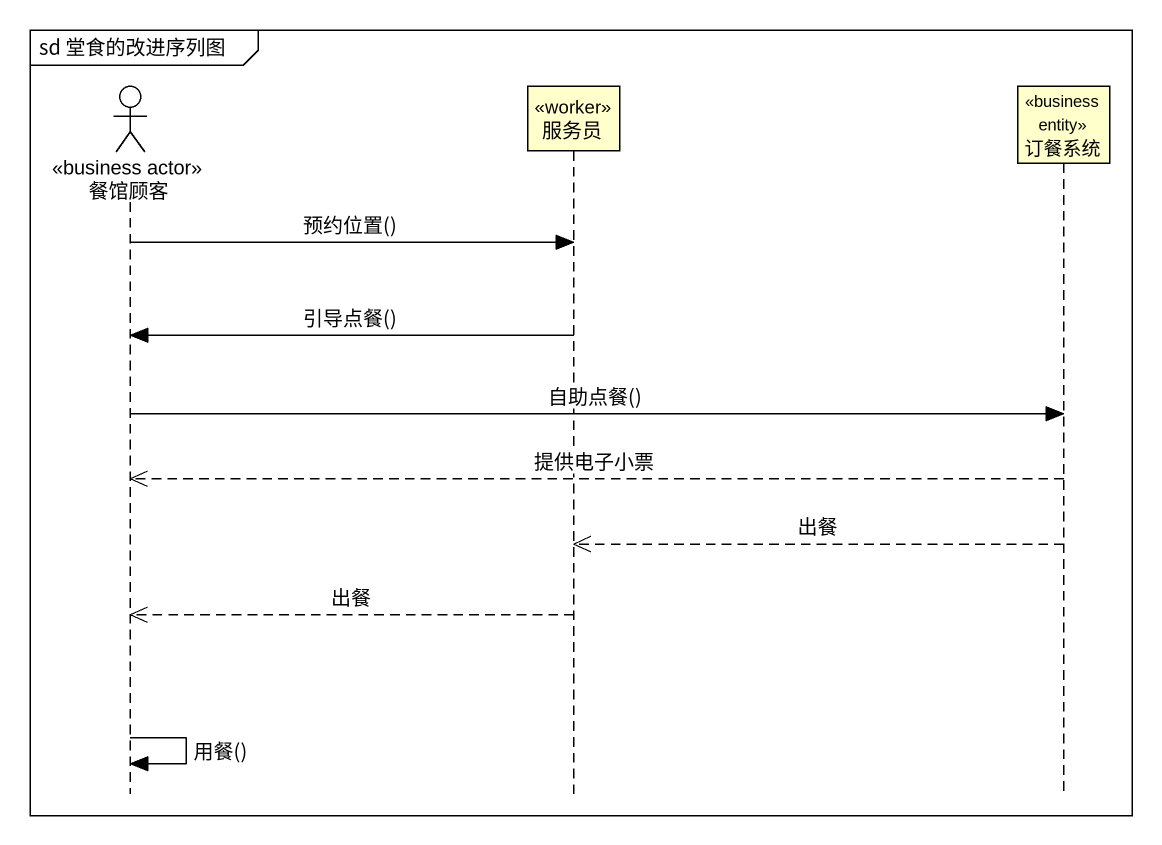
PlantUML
@startuml
mainframe sd 堂食的改进序列图
hide footbox
actor 餐馆顾客 <<business actor>>
participant 服务员 <<worker>>
participant 订餐系统 <<business entity>>

餐馆顾客 -> 服务员 : 预约位置()
服务员 -> 餐馆顾客 : 引导点餐()
餐馆顾客 -> 订餐系统 : 自助点餐()
订餐系统 -->> 餐馆顾客 : 提供电子小票
订餐系统 -->> 服务员 : 出餐
服务员 -->> 餐馆顾客 : 出餐
餐馆顾客 -> 餐馆顾客 : 用餐()
@enduml
